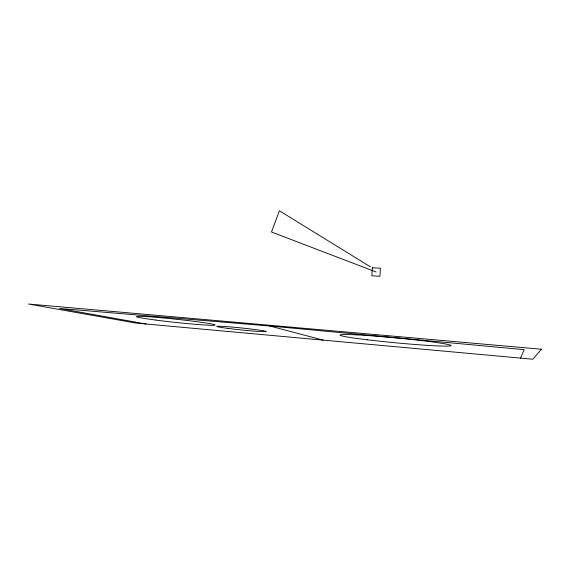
<?xml version="1.0" encoding="UTF-8"?>
<svg xmlns="http://www.w3.org/2000/svg" width="570" height="570" viewBox="0 0 570 570"><rect width="100%" height="100%" fill="white"/><g stroke="black" fill="none" stroke-linecap="round" stroke-linejoin="round"><path stroke-width="0.85" d="M520.51 358.103L524.186 349.674L269.888 326.019L59.658 308.491L146.084 324.009M269.888 326.019L323.197 340.133M376.136 272.018L271.484 231.997L279.407 210.779L370.45 266.846M372.324 267.786L371.889 275.823L379.955 276.258L380.382 268.214L372.324 267.786M541.5 349.225L532.822 359.221L136.23 323.112L28.5 304.024L541.5 349.225M367.401 339.805A55.796 2.465 5.4 0 0 451.034 345.641A55.796 2.465 5.4 0 0 368.021 335.58A55.796 2.465 5.4 0 0 367.401 339.805M227.565 328.341A24.938 0.99 5.9 0 0 266.183 331.569A24.938 0.99 5.9 0 0 230.572 326.938A24.938 0.99 5.9 0 0 227.565 328.341M155.81 320.076A39.537 1.61 6.1 0 0 215.082 325.007A39.537 1.61 6.1 0 0 156.415 317.34A39.537 1.61 6.1 0 0 155.81 320.076"/></g></svg>
